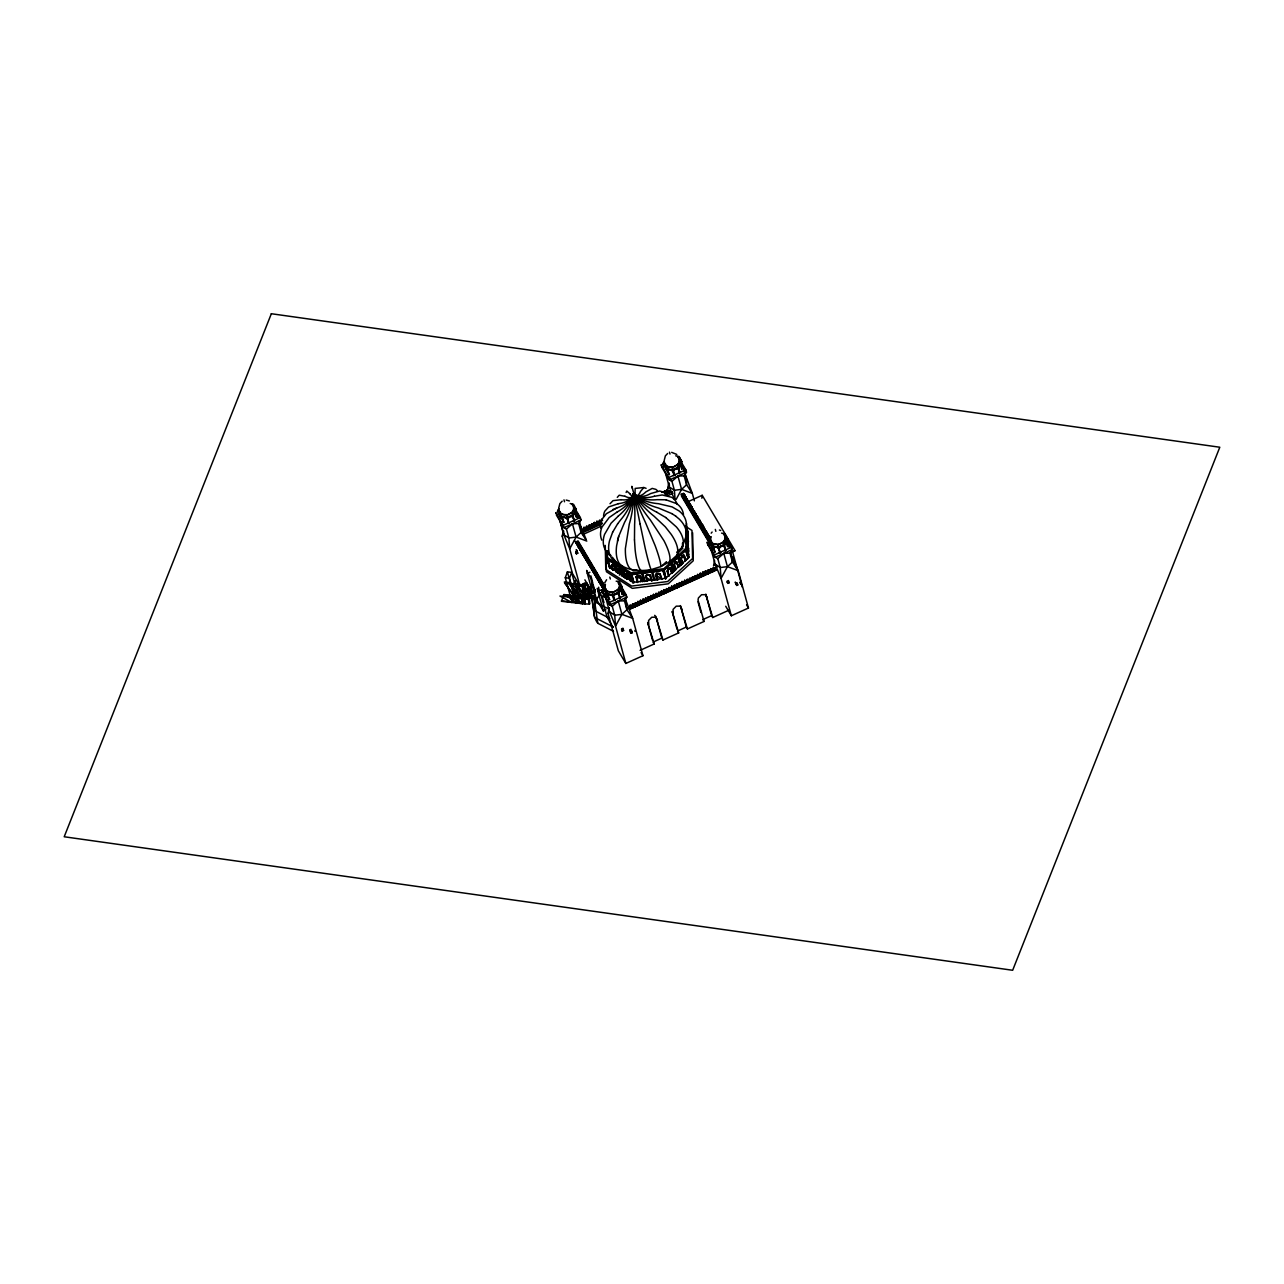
<?xml version="1.0" encoding="UTF-8"?>
<svg xmlns="http://www.w3.org/2000/svg" width="1284" height="1284" viewBox="0 0 1284 1284"><rect width="100%" height="100%" fill="white"/><g stroke="black" fill="none" stroke-linecap="round" stroke-linejoin="round"><path stroke-width="1.5" d="M583.642 598.761L581.893 603.624L580.962 603.063L583.209 596.755L588.393 585.44L576.612 584.092L586.146 597.092L583.899 603.4L583.225 583.851L583.658 603.368L571.781 597.638L578.49 598.424L594.845 595.503L592.855 597.862L563.853 594.524L561.445 601.281L582.936 603.753L583.113 583.883L583.899 603.4L561.509 600.832M558.845 507.597L559.872 503.601L562.167 501.193M664.342 459.881L665.369 455.868L667.664 453.461M636.013 576.853L637.249 582.487M637.715 582.422L637.089 576.307M646.141 575.713L647.377 581.203M662.4 578.859L655.626 575.376L655.643 574.381M686.41 539.489C687.229 534.288 690.278 555.587 686.105 535.171M686.731 539.457L686.699 538.349M686.571 547.032L686.747 546.326M709.603 537.322L710.71 539.537M679.798 460.555L681.804 469.479C680.632 458.613 676.812 469.864 680.071 472.865L677.471 465.097L679.798 460.555L677.567 456.494M701.834 498.24L702.204 495.287L687.261 502.044M686.362 525.958A36.803 23.915 -9 0 0 679.204 511.032L672.11 506.907L658.467 503.697A41.313 26.852 -9 0 1 633.542 493.634A41.313 20.592 -63.5 0 1 624.57 522.379L618.663 536.455L616.641 545.604A36.803 18.329 -63.5 0 0 620.846 565.185C629.69 570.947 640.973 571.284 651.132 569.631M626.111 492.462L626.785 491.034L629.754 493.634M583.209 585.183L592.855 597.862L584.38 599.371L586.258 590.704L580.577 603.48L583.851 597.461L594.845 595.503L591.555 598.28L586.9 582.968L579.999 586.194L572.504 573.563L562.215 536.198L563.259 530.838M625.228 598.585L632.659 618.342L642.947 655.707L625.838 663.443L618.342 650.811L608.038 613.447L609.081 608.102M674.469 499.348L669.221 486.797L667.712 488.466L668.755 483.121M714.594 560.402L713.567 565.763L715.076 564.077L720.244 567.544L727.434 566.645L738.172 570.658L748.46 608.022L731.35 615.758L725.733 606.273M621.424 576.067L622.21 572.712L618.84 569.245L619.691 574.365L619.113 568.7C625.468 574.125 625.87 582.84 619.771 569.293M586.868 556.357C582.438 558.62 591.699 564.992 587.879 558.717C588.088 561.317 587.141 553.115 585.311 558.476C581.764 546.92 592.646 566.581 583.53 551.992M710.854 538.879L709.137 539.649L709.298 541.013L682.189 495.303C681.306 492.189 685.319 493.586 684.902 496.282M617.46 541.11L618.679 536.455M640.106 524.049L645.29 548.653A36.803 2.022 78.3 0 0 650.571 568.347L651.116 569.631L660.795 566.597L669.478 561.798L669.943 560.065A36.803 10.208 55 0 0 663.956 540.692L650.202 519.747A41.313 11.46 55 0 1 633.526 493.554A41.313 26.515 -28.7 0 1 618.021 516.296M646.093 488.321L643.83 487.519L635.163 488.418L635.066 491.981A41.313 2.263 78.3 0 1 635.002 495.817M617.62 523.808L620.766 519.763A41.313 24.38 -47.2 0 0 633.654 493.505A41.313 17.382 42 0 0 654.134 516.28L665.289 526.809L671.195 534.321A36.803 15.472 42 0 1 677.471 553.484L676.604 555.555L681.676 548.252L685.64 537.547A36.803 22.566 10 0 0 679.092 518.977L675.801 516.216M571.974 602.036L565.281 577.736L567.384 571.878L571.605 572.359L578.314 596.659M576.211 602.517L569.518 578.217L571.605 572.359M577.463 602.661L573.001 586.467L575.088 580.609L579.549 596.803M571.236 602.373L573.627 595.648L564.35 581.973L569.181 582.519L568.812 583.53L578.474 596.209L576.067 602.934M582.984 603.287L578.522 587.093L579.566 584.172M583.899 603.4L581.668 595.294L583.755 589.452L589.356 590.094L591.587 598.183L590.255 586.804M584.766 582.84L585.311 603.56L583.53 583.947L584.83 603.962L589.5 604.042L587.269 595.937L589.356 590.094M667.889 569.47C666.91 574.478 666.845 568.138 669.494 567.656L670.938 568.523L671.869 573.354L670.055 568.122M667.744 570.626L669.622 568.234M674.116 564.575L675.448 562.231M681.05 558.203L682.366 555.86M640.684 602.421L640.491 600.27L639.978 601.217A5.714 3.643 -30.7 0 0 639.849 603.191L640.556 604.379A5.714 3.643 -30.7 0 0 639.496 602.966M643.284 601.249L643.075 599.098L642.562 600.061A5.714 3.643 -30.7 0 0 642.385 601.795A5.714 3.643 -30.7 0 0 641.374 600.591L640.491 600.27M645.868 600.077L645.659 597.927L645.146 598.89A5.714 3.643 -30.7 0 0 644.969 600.623A5.714 3.643 -30.7 0 0 643.958 599.419L643.075 599.098M648.484 598.89L648.292 596.739L647.778 597.702A5.714 3.643 -30.7 0 0 647.65 599.403A5.714 3.643 -30.7 0 0 646.542 598.264L645.659 597.927M651.116 597.702L650.924 595.551L650.41 596.514A5.714 3.643 -30.7 0 0 650.234 598.248A5.714 3.643 -30.7 0 0 649.174 597.06L648.292 596.739L648.934 599.082M653.7 596.53L653.508 594.38L652.994 595.343A5.714 3.643 -30.7 0 0 652.866 597.06A5.714 3.643 -30.7 0 0 651.807 595.872L650.924 595.551L651.566 597.895M655.578 594.171L656.959 593.545A5.714 3.643 -30.7 0 1 657.954 594.749A5.714 3.643 -30.7 0 1 658.259 592.967L659.591 592.357A5.714 3.643 -30.7 0 1 660.441 593.368M656.301 595.375L656.092 593.208L656.734 595.551M664.133 591.828L663.94 589.661L663.427 590.624A5.682 3.627 -30.7 0 0 663.363 592.566L664.582 592.004L663.94 589.661L664.807 589.998A5.714 3.643 -30.7 0 1 665.802 591.202A5.714 3.643 -30.7 0 1 666.011 589.452L667.391 588.826A5.714 3.643 -30.7 0 1 668.386 590.03A5.714 3.643 -30.7 0 1 668.595 588.281L669.975 587.671M689.331 578.923L690.712 578.298A5.714 3.643 -30.7 0 1 691.771 579.726L693.071 579.132M690.038 580.111L689.845 577.961L690.487 580.304L689.203 580.882A5.714 3.643 -30.7 0 0 688.128 579.453L686.747 580.079A5.714 3.643 -30.7 0 0 686.619 582.053L687.903 581.475L687.261 579.132L688.609 582.663M697.838 576.58L697.645 574.429L697.132 575.393A5.714 3.643 -30.7 0 0 696.955 577.126A5.714 3.643 -30.7 0 0 695.896 575.954L694.5 576.58A5.714 3.643 -30.7 0 0 694.387 578.538L695.655 577.961M700.47 575.393L700.278 573.242L699.764 574.205A5.714 3.643 -30.7 0 0 699.587 575.938A5.714 3.643 -30.7 0 0 698.528 574.767L697.645 574.429M703.054 574.237L702.862 572.07L702.348 573.033A5.714 3.643 -30.7 0 0 702.139 574.526M705.638 573.065L705.446 570.899L704.932 571.861A5.714 3.643 -30.7 0 0 704.804 573.322M612.612 532.282L609.531 540.741A36.803 21.716 -47.2 0 0 613.479 560.145L622.965 566.645M681.692 548.268L682.815 545.78M589.693 587.591L582.824 603.737L571.38 596.113L565.843 595.487L577.302 603.095L579.71 596.354L570.16 583.418L575.681 584.043L585.231 596.98M604.7 582.872L606.594 579.742M558.941 508.817L557.529 511.578L558.829 508.432M558.765 509.925L560.98 513.985L566.469 515.189L571.99 512.83L574.301 508.287L572.086 504.211M560.225 516.489L566.742 517.548L573.418 514.691L576.243 509.186L573.531 515.093L566.854 517.95L560.225 516.489L557.417 511.176M569.47 523.23C563.82 517.612 575.088 512.605 573.579 521.464L574.574 520.582C571.332 517.596 575.136 506.329 576.307 517.195L574.301 508.287M664.438 461.1L663.026 463.845L664.326 460.699M605.47 584.702L603.368 588.826L605.374 584.316M666.845 469.96L666.829 471.051L664.261 462.192L669.478 474.759C664.277 465.996 675.223 469.784 673.554 475.658M606.899 592.807C604.78 587.671 607.123 598.633 607.188 594.941L606.032 590.768M681.74 461.47L679.027 467.36L672.351 470.217L665.722 468.756L672.238 469.832L678.915 466.959L681.74 461.47L679.043 456.558L675.721 455.82M603.303 585.311L602.613 582.984L606.818 591.234L612.291 592.438L617.813 590.078L620.14 585.536L617.909 581.475M606.064 593.738L612.58 594.797L619.257 591.94L622.178 586.852L619.369 592.341L612.693 595.198L606.064 593.738L602.1 585.616L603.785 584.878M615.293 600.479C609.643 594.877 620.926 589.87 619.402 598.729L620.413 597.846C617.155 594.845 620.974 583.578 622.146 594.46L620.14 585.536M708.768 540.741L711.464 545.652L718.093 547.112L724.77 544.255L727.691 539.152L724.882 544.657L718.205 547.514L711.577 546.053L708.768 540.741L710.887 536.616M708.88 541.142L710.983 537.017M711.448 543.822L712.684 548.348L711.93 544.464M710.1 539.489L712.331 543.549L717.804 544.753L723.325 542.394L725.653 537.852L723.422 533.775M720.806 552.794C715.156 547.177 726.439 542.169 724.93 551.029L725.925 550.146C722.667 547.161 726.487 535.893 727.659 546.759L725.653 537.852M612.596 532.298L617.636 523.808M586.098 539.328L580.833 526.777L581.09 532.475L576.099 537.081L569.711 548.83L579.999 586.194M667.712 488.466L669.542 485.111M676.122 499.428L681.595 489.364L686.587 484.758L686.458 479.141L682.671 465.787M625.099 598.344L626.929 609.739L621.921 614.346L615.534 626.078L625.838 663.443M730.612 550.659L732.442 562.039L727.434 566.645L721.062 578.394L731.35 615.758M617.283 497.357L619.225 495.207L624.971 496.282M602.549 520.582L602.132 518.913L601.618 519.876A5.714 3.643 -30.7 0 0 601.41 520.63M661.613 492.366L662.785 492.221M582.936 603.753L585.777 599.018L559.952 596.049L571.829 602.469L574.237 595.728L564.591 583.048L588.281 585.777M585.873 539.665L581.09 532.475L578.635 523.567L580.994 519.94L580.336 517.564L572.841 504.933M694.371 500.84L692.317 493.377L686.587 484.758L684.131 475.85L686.491 472.207L685.833 469.832L678.337 457.2M608.038 613.447L609.563 611.778L614.731 615.245L621.921 614.346L632.659 618.342L626.929 609.739L624.473 600.816L626.833 597.188L626.175 594.813L619.61 583.755M732.313 556.582L738.172 570.658L732.442 562.039L729.986 553.131L732.345 549.504L726.07 537.643M593.465 524.963A5.714 3.643 -30.7 0 0 592.566 523.952L591.234 524.562A5.714 3.643 -30.7 0 0 591.041 526.296A5.714 3.643 -30.7 0 0 590.03 525.108L588.634 525.734A5.714 3.643 -30.7 0 0 588.457 527.467A5.714 3.643 -30.7 0 0 587.398 526.296L586.018 526.922A5.714 3.643 -30.7 0 0 585.825 528.655A5.714 3.643 -30.7 0 0 584.814 527.467L583.418 528.093A5.714 3.643 -30.7 0 0 583.305 530.051L583.995 531.255L602.148 523.053M666.492 492.462A5.714 3.643 -30.7 0 1 666.605 490.504L667.118 489.541L667.327 491.692A5.714 3.643 -30.7 0 0 667.198 493.65L666.428 492.478A5.714 3.643 -30.7 0 0 665.369 491.05L663.988 491.692A5.714 3.643 -30.7 0 0 663.78 492.446M632.097 606.69A5.714 3.643 -30.7 0 1 632.209 604.732L632.691 603.785L632.884 605.952A5.714 3.643 -30.7 0 0 632.803 607.894L632.049 606.722A5.714 3.643 -30.7 0 0 630.99 605.294L629.593 605.92A5.714 3.643 -30.7 0 0 629.513 607.862M635.965 604.941L637.265 604.363A5.714 3.643 -30.7 0 1 637.394 602.389L637.907 601.442L638.1 603.592A5.714 3.643 -30.7 0 0 637.987 605.55L637.265 604.363A5.714 3.643 -30.7 0 0 636.19 602.934L634.81 603.56A5.714 3.643 -30.7 0 0 634.681 605.518M663.234 592.614A5.714 3.643 -30.7 0 0 662.191 591.186L660.795 591.812A5.714 3.643 -30.7 0 0 660.634 593.288M694.355 578.554A5.714 3.643 -30.7 0 0 693.312 577.126L691.916 577.752A5.714 3.643 -30.7 0 0 691.787 579.71M709.731 570.85A5.714 3.643 -30.7 0 0 708.961 570.048L707.564 570.674A5.714 3.643 -30.7 0 0 707.34 571.926M711.529 568.876L710.148 569.502A5.714 3.643 -30.7 0 0 709.924 570.754M715.942 570.305L715.236 569.117A5.714 3.643 -30.7 0 0 714.177 567.688L712.781 568.314A5.714 3.643 -30.7 0 0 712.556 569.566M610.028 503.713L613.03 500.648L621.039 499.717M601.714 591.908C594.476 600.35 590.415 613.656 597.798 623.27L613.527 631.359M667.873 569.518L670.553 567.865M711.208 533.165L712.106 532.058M562.215 536.198L563.724 534.513L560.065 521.24M611.296 566.886L613.704 564.286M595.294 589.773L591.234 594.187L594.556 617.411L613.174 626.977M597.798 623.27L594.588 600.992L597.204 598.167M640.251 581.78L642.658 579.164M636.013 577.11L638.036 575.665L640.539 576.275L642.257 581.845L640.154 576.468M636.495 577.19L640.154 576.725M645.675 575.89L647.698 574.718L650.218 575.328M646.157 575.97L647.778 574.767M655.643 574.638L657.665 573.21L660.169 573.82L661.886 579.373L659.783 574.012M656.124 574.718L657.745 573.771L660.185 574.686M607.942 560.161L610.157 568.186L607.236 559.76L607.059 551.992M612.741 569.903L611.714 565.153L613.078 570.112M615.935 565.297L618.166 573.386L615.614 564.527L618.166 573.386M616.24 571.781L615.004 567.287L616.352 572.215M614.073 565.474C618.374 569.823 607.701 561.573 613.736 565.827M618.439 569.839L618.615 568.924M619.016 569.871L619.369 569.085M617.476 572.937L618.519 573.049M623.061 569.871L625.292 577.961L622.676 569.053L625.292 577.961M622.275 571.942L621.376 571.171M622.965 576.468L627.202 579.18L625.565 573.739L627.17 573.691L629.048 575.633M625.613 574.446L627.202 579.18M626.544 573.691L625.95 574.686L625.789 573.531M628.775 575.569L630.46 581.283M629.449 576.548L627.972 574.75M632.579 582.647L630.348 574.558L630.99 573.868L633.879 582.727L631.648 574.301L640.122 573.226M662.111 565.698L666.492 561.67M676.716 552.248L682.558 546.872L682.478 543.036M679.99 550.82L682.911 548.14M668.932 564.398L673.153 560.514M663.892 569.871L676.363 558.187M678.209 558.701C681.692 572.07 681.451 562.328 678.482 556.421L685.8 548.862M610.221 567.416L633.429 582.326L665.674 578.282L688.754 557.545L687.534 532.491M676.09 561.894L678.578 567.159L682.671 563.387L680.809 558.042L682.141 555.699L684.195 555.298M683.955 555.137L685.833 560.482L688.272 557.866L685.977 549.52L686.282 535.926M665.706 578.282L664.261 570.112L659.462 570.112M673.554 571.701C669.462 553.677 670.601 570.08 674.196 571.091L671.596 562.761L674.196 571.091M678.674 566.709L676.203 561.477L673.875 564.43L675.191 569.919L674.453 564.446L676.331 562.055M688.128 558.267C680.52 532.282 692.959 576.452 686.202 549.119M618.069 516.328L611.088 523.182L604.555 534.401A36.803 23.61 -28.7 0 0 608.311 553.548L611.072 555.619M562.697 524.514L560.209 521.464L563.853 534.754L569.711 548.83L568.908 537.996L566.453 529.072L572.439 523.808L578.635 523.567M684.131 475.85L677.936 476.075L671.949 481.356L674.405 490.263L675.063 499.299M624.473 600.816L618.262 601.056L612.275 606.337L614.731 615.245L615.534 626.078L609.691 612.003L605.904 598.488L606.979 597.397L602.212 592.293L601.57 589.918L604.989 588.377M669.478 561.814L676.604 555.539M717.788 558.636L715.22 557.24L707.083 542.217L707.725 544.609L712.492 549.712L711.416 550.804L715.204 564.318L721.062 578.394L720.244 567.544L717.788 558.636L723.791 553.372L729.986 553.131M619.337 575.007L622.21 572.712M616.705 512.316L609.178 517.548L602.036 527.002A36.803 23.915 -9 0 0 601.779 540.131M682.221 556.004L683.361 555.234M675.288 562.392L677.422 562.183M668.579 568.571L670.392 568.7M643.846 487.503L640.556 491.403A41.313 9.132 89.9 0 1 633.638 493.65A41.313 26.515 -28.7 0 0 657.119 499.669L665.995 499.797M629.738 493.586A41.313 4.751 66.9 0 0 633.686 493.618A41.313 25.343 10 0 1 616.721 507.983L606.289 513.76L602.148 519.057A36.803 22.566 10 0 0 600.928 528.254M702.204 495.287L735.058 550.643L732.57 551.831L742.329 587.237M686.266 531.078L686.362 530.549M686.779 538.815L688.336 543.79M582.39 532.78L602.212 523.712M665.273 494.838L672.479 491.531M582.872 534.545L600.896 526.296M667.568 495.768L672.96 493.281M627.073 608.118L643.3 600.687M646.895 599.034L654.102 595.744M657.713 594.091L717.178 566.854M665.706 473.748L671.949 481.356L669.381 479.943L661.886 467.312L661.228 464.936L664.647 463.396M559.808 513.488L556.389 515.044L563.885 527.676L566.453 529.072M661.886 467.312L665.305 465.771M562.841 514.531L568.106 514.707L572.504 511.851A7.062 5.361 -15.4 0 0 573.483 507.629M668.338 466.814L673.602 466.991L678 464.134A7.062 5.361 -15.4 0 0 678.979 459.913M575.344 510.406L580.994 519.94L563.885 527.676L563.227 525.3L580.336 517.564M680.841 462.689L686.491 472.207L669.381 479.943L668.723 477.568L685.833 469.832M580.609 531.271L584.589 529.473M667.776 491.884L669.06 491.291L669.767 492.494L665.85 494.26L664.502 490.729M604.908 586.772L603.271 587.51L603.913 589.854L576.243 543.196C579.421 539.408 579.02 545.636 581.845 549.151L581.154 546.823L582.968 551.045L582.278 548.717L582.406 550.098M682.189 495.303C685.03 495.512 682.606 490.44 684.388 495.512M682.751 496.25L682.061 493.923L684.452 499.139L686.089 498.401L686.009 497.004L687.181 500.102M577.11 550.98L575.778 551.574L576.404 553.837L577.736 553.243L576.372 549.712L577.736 553.243M576.981 551.976L575.649 552.569L576.404 553.837M686.731 502.959C690.182 497.245 688.754 509.218 686.603 501.562C685.479 504.211 686.699 495.11 688.352 502.221M585.809 555.812L583.45 550.611L581.748 551.366L584.172 556.55L585.825 555.844L585.745 554.463L586.387 556.791M692.782 509.443L691.691 506.57L691.771 507.966L690.118 508.673L687.759 503.456L687.855 504.853M590.319 563.435C590.03 559.102 586.178 560.354 588.618 563.933C591.619 558.524 590.945 569.695 594.829 571.043M695.751 518.174L697.405 517.468L697.324 516.072L699.652 521.256L698.031 521.994L693.376 512.99L695.061 512.252L697.389 517.436M593.706 569.149C591.41 561.301 590.592 573.226 593.545 567.785C594.091 568.186 597.879 577.8 594.749 569.647L593.048 570.417L594.332 573.675L594.171 572.311L595.872 571.541L602.164 583.385C602.405 577.912 601.602 588.586 600.254 582.647C603.4 584.284 599.564 577.078 600.479 580.545M594.588 600.992L591.234 594.187L590.528 587.671L593.16 584.798L595.294 591.844L592.71 593.015L587.318 573.434L589.902 572.263M698.031 521.994C697.34 519.105 698.977 522.781 699.154 523.888C701.289 522.267 700.406 520.935 701.674 524.321C706.264 524.787 697.469 530.79 701.818 523.663L702.46 525.991M611.312 565.634L614.811 564.045M704.772 533.374L706.425 532.667L706.344 531.271L707.548 534.561L705.911 535.3L702.396 528.189L704.065 527.451L706.393 532.635M708.672 536.455C708.656 532.571 704.483 532.908 706.81 536.455C708.72 538.012 708.431 532.812 709.49 537.37M709.731 536.985C707.115 536.519 707.677 540.676 709.811 538.381M605.92 609.756L603.336 610.927L597.943 591.346L600.527 590.175M605.647 590.752L602.212 592.293L609.707 604.924L612.275 606.337L606.032 598.729M711.159 543.052L707.725 544.609L715.22 557.24L732.345 549.504L725.765 538.413M605.695 588.682A7.062 5.361 -15.4 0 0 608.728 591.78L613.929 591.972L618.326 589.099A7.062 5.361 -15.4 0 0 618.214 583.032M711.208 540.997A7.062 5.361 -15.4 0 0 714.241 544.095L719.441 544.272L723.839 541.415A7.062 5.361 -15.4 0 0 724.834 537.193M621.167 587.655L626.833 597.188L609.707 604.924L609.065 602.549L626.175 594.813M714.578 554.865L731.687 547.128M730.066 552.906L735.058 550.643M630.749 607.3L632.049 606.722M633.333 606.128L634.633 605.55L635.387 606.722A5.714 3.643 -30.7 0 1 635.516 604.764L635.323 602.597M638.549 603.769L639.849 603.191A5.714 3.643 -30.7 0 0 638.79 601.763L637.907 601.442M665.882 591.426L667.166 590.833L666.524 588.505L667.889 592.036M668.466 590.255L685.319 582.631L684.677 580.304L685.544 580.625A5.714 3.643 -30.7 0 1 686.603 582.053M697.003 577.351L698.287 576.773M713.936 569.695L715.236 569.117M629.272 609.402L716.953 569.775M727.001 582.134L728.333 581.54L729.087 582.808L727.739 583.401L727.129 581.138L728.461 580.545L729.087 582.808M622.226 631.102L623.575 630.492L622.949 628.229L621.6 628.839L622.226 631.102L621.488 629.834L622.82 629.224L623.575 630.492M631.632 630.508L632.242 632.691L631.118 633.205L630.893 629.24M736.037 583.321L737.144 582.808L737.754 584.99L736.631 585.504L735.283 582.053L735.876 584.236L737 583.738L737.754 584.99M631.118 633.205L630.364 631.937L631.487 631.423L632.242 632.691M654.663 615.325L655.98 616.641L661.822 638.132L653.058 642.08L654.182 643.974L640.106 650.346M680.472 605.583L686.298 627.057L677.551 631.022L678.674 632.916L662.945 640.026L661.822 638.132M705.815 594.123L711.641 615.614L702.894 619.562L704.017 621.456L687.422 628.951L686.298 627.057M711.641 615.614L712.764 617.508L728.542 610.365M625.918 574.076L628.887 576.58M666.476 466.252L671.965 467.456L677.471 465.097M612.789 509.587L616.769 508.031M636.768 576.339L638.116 575.986M646.767 575.36L648.918 575.088M656.397 573.868L659.061 573.531M657.745 573.515L656.108 574.462L657.344 579.951M654.407 496.266L662.207 494.966L671.692 497.293A36.803 21.716 -47.2 0 1 677.246 504.371M610.895 567.239L614.811 566.453M617.764 572.038L621.536 571.3M626.335 578.49L630.187 577.72M635.981 576.58L639.849 575.81M618.246 503.729L608.616 506.971L604.876 511.112A36.803 19.693 27.1 0 0 603.592 516.489M684.902 473.603L692.317 493.377L681.595 489.364L674.405 490.263L669.221 486.941L669.141 483.153M586.82 541.094L576.099 537.081L568.908 537.996L563.724 534.658L563.644 530.87M686.908 531.127L688.16 536.022M687.261 532.202L688.208 532.876L686.346 527.676M687.101 539.296L686.523 538.317M687.871 540.837L688.417 541.591L686.089 534.369M688.08 547.369C690.118 561.092 684.163 534.69 688.497 551.317M688.063 549.295L686.266 542.089M606.883 551.334L607.059 559.102L631.407 574.076M687.004 550.05L688.577 554.511M688.577 554.865L686.812 549.183M609.515 567.753L607.059 559.102M633.028 570.674L636.96 570.176M642.321 572.279L649.945 571.316M630.909 574.157L664.229 569.952L687.036 548.942L686.475 523.342M642.77 573.306L649.848 572.006M652.673 572.054L659.414 570.802M663.314 570.321L630.781 574.879L607.894 559.551L610.157 568.186M644.054 581.508L641.823 573.017L644.054 581.508L644.985 580.994M651.453 580.689L649.816 575.264M651.646 572.183L653.861 580.272L654.888 579.742M662.817 570.786L665.545 578.41M609.354 608.022L609.081 609.13M638.036 575.922L639.432 576.002M683.024 555.523L685.512 560.787M683.923 555.715L681.194 558.749L682.671 563.387M578.49 598.424L583.546 599.002M565.281 577.736L569.518 578.217M573.001 586.467L578.522 587.093M581.668 595.294L587.269 595.937M563.612 594.973L591.587 598.183M665.979 499.797L676.668 503.633A36.803 23.61 -28.7 0 1 683.505 514.547M671.676 452.353L676.78 454.44M566.18 500.07L569.39 500.937M721.576 533.117L724.882 533.839L727.691 539.152M570.224 503.553L573.547 504.275L576.356 509.587M725.027 541.976L726.006 542.651M714.353 551.366L715.332 552.04C710.132 543.293 721.078 547.064 719.409 552.939M561.076 515.558L563.981 522.476C558.781 513.728 569.727 517.5 568.058 523.374M616.176 581.203L619.369 581.54L622.178 586.852M619.514 589.661L620.493 590.335M608.825 599.066L609.82 599.74C604.62 590.977 615.55 594.765 613.896 600.623L612.291 592.438M667.118 489.541L668.001 489.878A5.714 3.643 -30.7 0 1 669.044 491.291M705.446 570.899L706.312 571.236A5.714 3.643 -30.7 0 1 707.115 572.038M702.862 572.07L703.728 572.407M700.278 573.242L701.144 573.579A5.714 3.643 -30.7 0 1 702.043 574.574M632.691 603.785L633.558 604.122A5.714 3.643 -30.7 0 1 634.617 605.55M625.709 573.739L629.224 574.767M636.045 576.917L641.005 578.602M719.409 530.019L720.725 530.501M613.142 564.912L611.489 565.361M618.888 568.908L620.092 569.39M619.145 569.293L620.686 570.289M626.046 573.515L627.266 573.996M658.885 573.579L660.185 574.06M648.918 574.831L649.816 575.521M639.239 576.051L641.005 577.062M645.274 577.222L652.272 580.817M604.764 597.221L599.692 594.62L598.633 587.237M609.21 609.226L595.423 602.132L592.518 581.861L590.528 587.671L593.754 610.189L609.675 618.374M672.03 513.696L658.403 507.999A41.313 25.343 10 0 1 633.526 493.618A41.313 15.392 -77.6 0 1 629.288 524.049L625.372 548.669A36.803 13.707 -77.6 0 0 629.914 568.363L631.551 569.647M656.927 512.3L665.738 517.516M712.235 570.08L710.662 568.555M600.366 520.437L598.986 521.063A5.714 3.643 -30.7 0 0 598.777 522.556M593.32 525.14L591.731 523.615M675.159 585.327L673.779 585.953A5.714 3.643 -30.7 0 0 673.651 587.912L674.341 589.115A5.714 3.643 -30.7 0 1 674.485 587.141L674.293 584.99L674.935 587.334M639.48 602.966L638.613 602.629L639.255 604.973M634.264 605.326L633.397 604.989L634.039 607.332M685.512 526.312L691.98 530.469L692.606 558.508L667.616 581.54L631.648 586.066L605.775 569.438L605.245 545.395M687.614 531.881L687.839 536.054M686.266 549.841L663.491 570.24L665.786 578.586M684.581 555.956L685.592 560.338M678.482 556.421L681.082 564.751M677.759 557.079L680.359 565.409M680.857 559.005L682.35 563.692M674.501 565.281L675.416 570.08M673.939 565.393L674.228 564.286M675.753 569.775L672.19 573.049M670.938 568.523L671.869 573.354M667.552 571.316L669.028 575.97M607.46 557.641L631.07 572.808L663.892 568.684L686.683 547.658L686.298 529.955M630.701 574.221L607.316 559.262L607.444 551.269M612.966 569.679L610.189 567.897M672.03 513.696L675.817 516.216M665.738 517.5L676.363 526.922A36.803 19.693 27.1 0 1 682.831 545.796M626.945 573.9L628.085 574.686M612.821 564.816L614.699 566.758M558.765 517.596L555.731 512.653L563.227 525.3M641.149 570.658L640.058 569.422A36.803 8.137 89.9 0 1 635.131 549.696L634.489 539.938M711.545 551.029L714.048 554.078M612.291 557.176L615.983 561.862M620.798 570.144L621.649 571.236M683.313 493.554L709.779 538.189M680.937 494.196L709.378 542.137M746.582 604.86L748.46 608.022M681.419 495.945L708.848 542.169M661.228 464.936L668.723 477.568M713.294 567.367L714.642 570.899M708.078 569.711L709.426 573.258M695.013 575.617L696.377 579.164M706.248 596.033L712.764 617.508M692.429 576.789L693.793 580.32M671.051 589.083L671.757 590.287A5.714 3.643 -30.7 0 1 671.885 588.313L671.692 586.162L671.179 587.125A5.714 3.643 -30.7 0 0 671.067 589.083A5.714 3.643 -30.7 0 0 669.991 587.655M680.905 607.476L687.422 628.951M661.308 590.849L662.672 594.396M678.674 632.916L672.158 611.441L677.053 629.24M647.65 599.66L648.356 600.864A5.714 3.643 -30.7 0 1 648.532 598.874M656.429 618.551L662.945 640.026M645.017 600.848L645.724 602.052A5.714 3.643 -30.7 0 1 645.948 600.045M596.258 524.193L596.98 525.397A5.714 3.643 -30.7 0 1 597.092 523.423L596.916 521.272L596.402 522.235A5.714 3.643 -30.7 0 0 596.177 523.728M642.433 602.019L643.14 603.223A5.714 3.643 -30.7 0 0 642.08 601.795L641.197 601.458L641.856 603.801M593.673 525.365L594.38 526.568A5.714 3.643 -30.7 0 1 594.508 524.594L594.332 522.444L593.818 523.407A5.714 3.643 -30.7 0 0 593.593 524.899M591.089 526.536L591.796 527.724A5.714 3.643 -30.7 0 1 591.924 525.766L592.454 524.803L593.096 527.146M654.182 643.974L647.666 622.499L652.577 640.299M589.147 524.787L590.512 528.318M588.457 527.724L589.212 528.896A5.714 3.643 -30.7 0 1 589.34 526.938L590.736 526.312A5.714 3.643 -30.7 0 1 591.796 527.74M586.531 525.975L587.879 529.506M585.873 528.896L586.579 530.083A5.714 3.643 -30.7 0 1 586.708 528.125L588.104 527.499A5.714 3.643 -30.7 0 1 589.163 528.928M583.931 527.13L585.295 530.677M630.107 604.957L631.455 608.504M629.465 607.878L630.171 609.081A5.714 3.643 -30.7 0 1 630.348 607.091L631.68 606.497A5.714 3.643 -30.7 0 1 632.739 607.91M634.986 631.343L634.938 630.396M578.233 541.222L604.636 585.729M579.726 544.689L604.106 585.777M577.88 542.458L580.705 547.225L580.063 544.881C575.248 548.99 581.475 547.241 581.283 548.204M587.51 558.701L590.881 564.382L590.239 562.039L588.521 562.809L588.682 564.174M602.742 584.364L603.865 586.258M630.508 631.006L629.77 629.754L630.364 631.937M641.069 652.561L642.947 655.707M574.542 540.548L604.058 590.335M601.57 589.918L609.065 602.549M584.894 579.854L592.71 593.015M603.336 610.927L596.514 599.419L590.64 578.041L586.66 570.433L587.318 573.434M613.046 627.314L607.139 617.331L601.265 595.953L597.285 588.345L597.943 591.346M681.852 461.871L679.043 456.558M727.948 546.182L726.198 540.532M662.913 463.46L665.722 468.756M668.787 474.599L666.573 467.825M576.612 516.617L574.638 510.406M712.411 545.122L713.198 547.193M680.135 462.689L680.664 464.214M607.364 593.93L607.685 594.893M604.17 589.789L603.271 587.51L603.255 588.425M633.975 494.099L634.585 496.234L631.84 486.315L632.434 488.45M694.917 512.91L692.75 509.25M604.764 587.43L606.883 595.519M673.281 613.335L673.073 609.418L676.235 606.16L680.279 606.144L682.029 609.37M648.789 624.393L648.581 620.477L651.742 617.235L655.787 617.219L657.552 620.445M583.401 551.51C579.79 545.122 581.556 553.34 582.471 553.677M700.775 523.15L699.523 519.876L700.213 522.203M691.755 507.934L690.503 504.644L691.193 506.987M686.089 498.401L684.886 495.11L684.853 496.073M589.196 561.541L589.067 560.145L589.757 562.488M715.332 529.409L715.846 531.335M669.478 452.128L670.007 454.038M609.804 577.094L610.333 579.02M563.981 499.845L564.511 501.771M740.9 584.3L740.066 582.053L740.499 583.642M733.854 560.129L735.893 567.496M728.526 543.068L729.697 547.096M723.325 542.394L725.62 550.724M723.791 553.372L727.434 566.645M717.804 544.753L720.115 553.099M712.331 543.549L714.626 551.895M711.48 544.496L712.395 547.819M709.25 537.434L708.607 535.091L706.89 535.861L707.051 537.226M708.11 535.508L707.42 533.165L707.548 534.561M706.986 533.614L706.344 531.271L704.707 532.009L705.349 534.353M708.736 540.066L708.046 537.723L709.298 541.013M705.831 531.688L705.189 529.345L703.568 530.083L704.21 532.427M707.612 538.173L706.97 535.829L708.174 539.119M704.707 529.794L702.942 525.557L703.022 526.954M706.473 536.247L705.831 533.903L705.911 535.3M703.584 527.901C704.627 524.466 700.037 525.605 701.401 527.692M701.337 524.097L700.695 521.769L698.977 522.524L699.154 523.888M703.086 530.533L701.305 526.296L701.963 528.639M699.09 520.309L698.448 517.966L696.811 518.704L697.453 521.047M700.839 526.729L699.058 522.508L699.716 524.835M697.966 518.415L697.324 516.072L695.687 516.81L696.329 519.153M696.827 516.489L696.185 514.146L694.548 514.884L695.19 517.227M698.592 522.941L697.934 520.614L699.571 519.876L699.652 521.256M712.01 572.086L711.368 569.743L710.854 570.706A5.714 3.643 -30.7 0 0 710.742 572.664A5.714 3.643 -30.7 0 0 709.667 571.236L708.27 571.878A5.714 3.643 -30.7 0 0 708.142 573.836M695.703 514.595L694.965 512.878M694.58 512.701C694.917 507.533 691.193 512.653 692.236 511.883C690.166 509.78 692.959 506.281 693.456 510.807M692.333 508.913L691.691 506.57L689.973 507.341L690.134 508.705M694.066 515.333L692.301 511.096L692.943 513.439M690.038 505.061C687.598 500.102 693.119 507.694 688.914 505.382L689.556 507.726M691.819 511.546L690.054 507.308L690.696 509.652M688.914 503.168L688.272 500.824L686.635 501.562L687.293 503.906M687.791 501.274L687.149 498.93L687.133 499.893M686.651 499.348L686.009 497.004L684.292 497.759L686.17 502.012M688.417 505.8L687.759 503.456L689.396 502.718L689.476 504.114M679.076 473.748C680.584 464.888 669.301 469.896 674.967 475.497L671.965 467.456M685.528 497.454L684.886 495.11L683.248 495.849L683.89 498.192M706.81 574.446L706.152 572.102L707.035 572.439A5.714 3.643 -30.7 0 1 708.078 573.868M685.014 500.086L684.372 497.743L684.452 499.139M677.936 476.075L681.595 489.364M704.21 575.617L703.568 573.274L704.434 573.611A5.714 3.643 -30.7 0 1 705.494 575.039A5.714 3.643 -30.7 0 1 705.718 573.017M701.626 576.773L700.984 574.446L701.85 574.783A5.714 3.643 -30.7 0 1 702.91 576.195A5.714 3.643 -30.7 0 1 703.102 574.205M686.266 525.718L688.208 532.876M686.282 527.066L687.181 530.276M688.224 539.2L686.458 533.871M698.994 577.977L698.352 575.633L699.218 575.97A5.714 3.643 -30.7 0 1 700.278 577.383A5.714 3.643 -30.7 0 1 700.518 575.376M686.17 532.683L688.385 540.773M686.186 533.502L688.417 541.591M688.561 548.509L686.33 540.42L686.603 541.848M686.346 541.142L688.577 549.231M686.282 542.827L688.497 550.964M686.523 549.071L688.738 557.096M665.561 473.523L669.349 487.021M686.41 548.846L688.754 557.545M704.017 621.456L698.031 600.045L698.416 597.959L701.562 594.717L705.622 594.701L707.372 597.927M668.482 493.072L667.841 490.729L668.707 491.066A5.714 3.643 -30.7 0 1 669.767 492.494M697.982 601.763L700.936 612.436M691.193 581.491L690.551 579.148L691.418 579.485A5.714 3.643 -30.7 0 1 692.477 580.914M686.025 583.835L684.677 580.304L684.163 581.251A5.714 3.643 -30.7 0 0 684.035 583.209M683.393 585.023L682.045 581.491L681.531 582.438A5.714 3.643 -30.7 0 0 681.451 584.38M677.101 562.504L678.337 567.014M682.687 583.819L682.045 581.491L682.911 581.812A5.714 3.643 -30.7 0 1 683.971 583.241M680.809 586.194L679.461 582.647L678.947 583.61A5.714 3.643 -30.7 0 0 678.867 585.552M680.103 584.99L679.461 582.647L680.327 582.984A5.714 3.643 -30.7 0 1 681.387 584.413M678.225 587.366L676.877 583.819L676.363 584.782A5.714 3.643 -30.7 0 0 676.283 586.724M677.519 586.162L676.877 583.819L677.743 584.156A5.714 3.643 -30.7 0 1 678.803 585.584M675.641 588.521L674.999 586.194L675.865 586.515A5.746 3.675 -30.7 0 1 676.925 587.944L676.219 586.74A5.714 3.643 -30.7 0 0 675.159 585.327M673.057 589.693L672.415 587.35L673.281 587.687A5.682 3.627 -30.7 0 1 674.341 589.115M672.351 588.505L671.692 586.162L672.575 586.499A5.682 3.627 -30.7 0 1 673.618 587.928M667.215 571.589L668.707 576.259M670.473 590.865L669.108 587.334L669.75 589.677M663.716 569.839L666.075 578.506M665.738 578.635L663.266 569.631M663.33 570.722L665.561 578.811M665.289 593.208L664.647 590.865L665.513 591.202A5.714 3.643 -30.7 0 1 666.573 592.63M656.878 580.015L655.626 575.489M660.072 595.567L658.724 592.02L659.366 594.364M652.657 571.653L654.904 580.143M657.456 596.755L656.798 594.412L657.681 594.749A5.714 3.643 -30.7 0 1 658.74 596.177M651.919 580.641L650.202 575.072L647.698 574.462L645.675 575.633L646.911 581.267M654.872 597.911L654.214 595.583L655.097 595.92A5.714 3.643 -30.7 0 1 656.14 597.333A5.714 3.643 -30.7 0 1 656.381 595.327M654.15 596.723L653.508 594.38L654.375 594.717A5.714 3.643 -30.7 0 1 655.37 595.92A5.714 3.643 -30.7 0 1 655.659 594.139M652.272 599.082L651.63 596.755L652.497 597.076A5.714 3.643 -30.7 0 1 653.556 598.505A5.714 3.643 -30.7 0 1 653.749 596.514M642.754 572.905L645.001 581.395M649.656 600.27L648.998 597.943L649.881 598.264A5.714 3.643 -30.7 0 1 650.924 599.692A5.714 3.643 -30.7 0 1 651.165 597.686M647.024 601.458L646.382 599.13L647.248 599.451A5.714 3.643 -30.7 0 1 648.308 600.88M644.44 602.629L643.782 600.286L644.664 600.623A5.714 3.643 -30.7 0 1 645.724 602.052M633.879 582.727L631.648 574.301M631.086 574.365L633.285 582.406M630.604 574.221L632.948 582.888M636.671 606.144L636.029 603.801L636.896 604.138A5.714 3.643 -30.7 0 1 637.955 605.567M626.191 574.478L627.427 578.972M621.954 571.749L623.302 576.677M618.663 569.631L620.028 574.574M623.141 590.993L624.184 594.781M623.013 590.768L624.056 594.556M615.325 567.48L616.577 572.006M600.848 523.647L599.5 520.1L600.142 522.444M607.091 551.35L607.99 554.592M617.813 590.078L620.108 598.424M598.264 524.803L597.622 522.476L598.488 522.797A5.714 3.643 -30.7 0 1 599.548 524.225L598.842 523.021L597.558 523.615L596.916 521.272L597.782 521.609A5.714 3.643 -30.7 0 1 598.681 522.604M609.739 567.913L607.268 559.246L607.621 551.029M618.262 601.056L621.921 614.346M595.68 525.975L595.038 523.631L595.904 523.968A5.714 3.643 -30.7 0 1 596.964 525.397M594.973 524.787L594.332 522.444L595.198 522.781A5.714 3.643 -30.7 0 1 596.049 523.792M606.818 591.234L609.114 599.58M601.04 581.491L600.398 579.164L598.681 579.919L598.842 581.283L594.251 572.279L594.893 574.622M602.79 587.96L601.024 583.722L601.666 586.05M598.761 577.672L598.119 575.328L596.498 576.067L597.14 578.41M600.527 584.124L598.761 579.903L599.403 582.23M597.638 575.778L596.996 573.434L595.375 574.173L596.017 576.516M598.264 580.304L597.622 577.961L599.243 577.238L599.901 579.566L595.824 571.541L595.953 572.937M602.485 597.301L603.962 602.629M594.267 570.096L593.625 567.753L591.908 568.523L592.084 569.887M593.144 568.202L591.33 563.965L591.459 565.361M592.02 566.308L591.378 563.965C588.682 568.716 588.891 560.225 589.244 565.12M593.77 572.728L591.988 568.491L592.646 570.834M577.174 513.504L578.362 517.532M579.261 521.095L580.978 527.018M591.523 568.94L589.741 564.703L590.383 567.047M588.634 560.594L587.992 558.251L586.355 558.989L586.997 561.333M588.12 563.227L587.478 560.883L587.558 562.28M585.247 554.865L584.589 552.537L582.968 553.276L583.61 555.603M590.881 575.826L592.357 581.171M584.092 552.939L583.385 551.398M585.873 559.439L585.231 557.096L585.311 558.476M584.75 557.529L584.108 555.202L584.188 556.582M571.99 512.83L574.285 521.16M579.582 545.331L578.94 542.988C576.564 547.738 576.484 540.082 576.243 543.196M581.347 551.783L579.566 547.546L580.224 549.889M578.442 543.405L577.8 541.062L576.163 541.8L576.805 544.143M572.439 523.808L576.099 537.081M579.068 547.963L577.302 543.726L577.944 546.069M566.469 515.189L568.764 523.535M583.755 589.452L585.986 597.542M581.604 584.846L585.071 597.445M560.98 513.985L563.291 522.331M560.594 514.9L561.333 518.784L560.113 514.258M567.384 571.878L574.076 596.177M686.796 533.839L686.667 535.075L686.234 532.699M686.972 541.607L687.165 542.811L686.635 541.639M687.325 550.001L686.812 546.679M687.325 550.338L686.908 547.963M656.67 572.921L657.729 580.288M650.442 575.072L651.229 580.593M686.763 534.032L686.475 531.367M686.94 541.8L686.651 539.152M686.587 547.995L686.779 549.375M728.654 543.293L729.184 547.225M577.318 513.728L577.848 517.661M686.33 539.184L686.475 540.532M686.491 546.727L686.651 548.059M583.562 583.979L584.83 603.962L583.69 583.385M681.146 557.914L681.098 559.166M667.503 570.481L667.792 571.46M692.606 532.748L693.232 560.787L668.242 583.819L632.274 588.345L606.401 571.717L606 553.693M634.473 539.954L634.617 524.61A41.313 9.132 89.9 0 0 633.574 493.521A41.313 22.117 27.1 0 0 656.943 512.284M660.779 566.613L660.779 565.137A36.803 4.237 66.9 0 0 655.113 545.572L645.419 522.379A41.313 4.751 66.9 0 1 633.542 493.538A41.313 2.263 78.3 0 1 640.09 524.049M616.673 512.284A41.313 26.852 -9 0 0 633.686 493.538A41.313 11.46 55 0 1 624.939 496.234M618.214 503.681A41.313 22.117 27.1 0 0 633.702 493.57A41.313 17.382 42 0 1 621.023 499.669M634.232 495.03A41.313 2.263 78.3 0 1 633.67 493.634M654.423 496.218A41.313 24.38 -47.2 0 1 633.574 493.65A41.313 15.392 -77.6 0 0 645.852 491.916L652.192 488.401L655.867 489.364A36.803 13.707 -77.6 0 1 657.424 490.841M633.59 493.65A41.313 20.592 -63.5 0 0 650.587 493.586L659.655 491.002L664.598 492.414A36.803 18.329 -63.5 0 1 668.226 496.266M669.189 591.442A5.714 3.643 -30.7 0 1 669.301 589.484L670.697 588.858A5.714 3.643 -30.7 0 1 671.757 590.287M676.989 587.912A5.714 3.643 -30.7 0 1 677.101 585.953L678.45 585.36A5.714 3.643 -30.7 0 1 679.509 586.772A5.714 3.643 -30.7 0 1 679.685 584.782L681.034 584.188A5.714 3.643 -30.7 0 1 682.093 585.616A5.714 3.643 -30.7 0 1 682.286 583.626L683.618 583.016A5.714 3.643 -30.7 0 1 684.677 584.445A5.714 3.643 -30.7 0 1 684.87 582.454L686.25 581.829A5.714 3.643 -30.7 0 1 687.309 583.257A5.714 3.643 -30.7 0 1 687.454 581.283L688.834 580.657A5.714 3.643 -30.7 0 1 689.893 582.085A5.714 3.643 -30.7 0 1 690.086 580.095M666.54 592.646A5.746 3.675 -30.7 0 1 666.669 590.672L668.113 590.03A5.714 3.643 -30.7 0 1 669.157 591.459M712.251 570.08A5.714 3.643 -30.7 0 1 713.294 571.508M711.496 568.892A5.714 3.643 -30.7 0 1 712.283 569.695M703.648 572.439A5.714 3.643 -30.7 0 1 704.547 573.434M692.509 580.898A5.714 3.643 -30.7 0 1 692.622 578.94L694.018 578.314A5.714 3.643 -30.7 0 1 695.061 579.742A5.714 3.643 -30.7 0 1 695.206 577.784L696.602 577.158A5.714 3.643 -30.7 0 1 697.661 578.57M689.251 580.849A5.714 3.643 -30.7 0 1 689.364 578.891M643.236 603.175A5.714 3.643 -30.7 0 1 643.364 601.217M640.604 604.363A5.714 3.643 -30.7 0 1 640.732 602.405M664.069 593.754A5.682 3.627 -30.7 0 1 664.181 591.812M715.926 570.321A5.714 3.643 -30.7 0 0 714.883 568.892L713.487 569.518A5.714 3.643 -30.7 0 0 713.358 571.476M658.804 596.145A5.714 3.643 -30.7 0 1 658.917 594.187L660.297 593.561A5.714 3.643 -30.7 0 1 661.356 594.973A5.714 3.643 -30.7 0 1 661.501 593.015L662.897 592.389A5.714 3.643 -30.7 0 1 663.956 593.818M697.758 578.522A5.714 3.643 -30.7 0 1 697.886 576.564M634.28 605.31A5.714 3.643 -30.7 0 1 635.323 606.754M601.602 522.058A5.714 3.643 -30.7 0 0 601.072 521.625L599.692 522.267A5.714 3.643 -30.7 0 0 599.564 524.225M600.366 520.437A5.714 3.643 -30.7 0 1 600.735 520.71M586.579 530.099A5.714 3.643 -30.7 0 0 585.52 528.655L584.14 529.297A5.714 3.643 -30.7 0 0 584.011 531.255M593.32 525.14A5.714 3.643 -30.7 0 1 594.38 526.568M667.134 493.682A5.714 3.643 -30.7 0 0 666.075 492.253L664.695 492.879A5.714 3.643 -30.7 0 0 664.502 493.634M668.386 466.798A7.062 5.361 -15.4 0 1 665.353 463.701M562.906 514.531A7.062 5.361 -15.4 0 1 559.856 511.433M271.341 313.729L64.2 836.767L1012.659 970.271L1219.8 447.233L271.341 313.729M589.5 604.042L589.003 586.852L589.5 604.042"/></g></svg>
